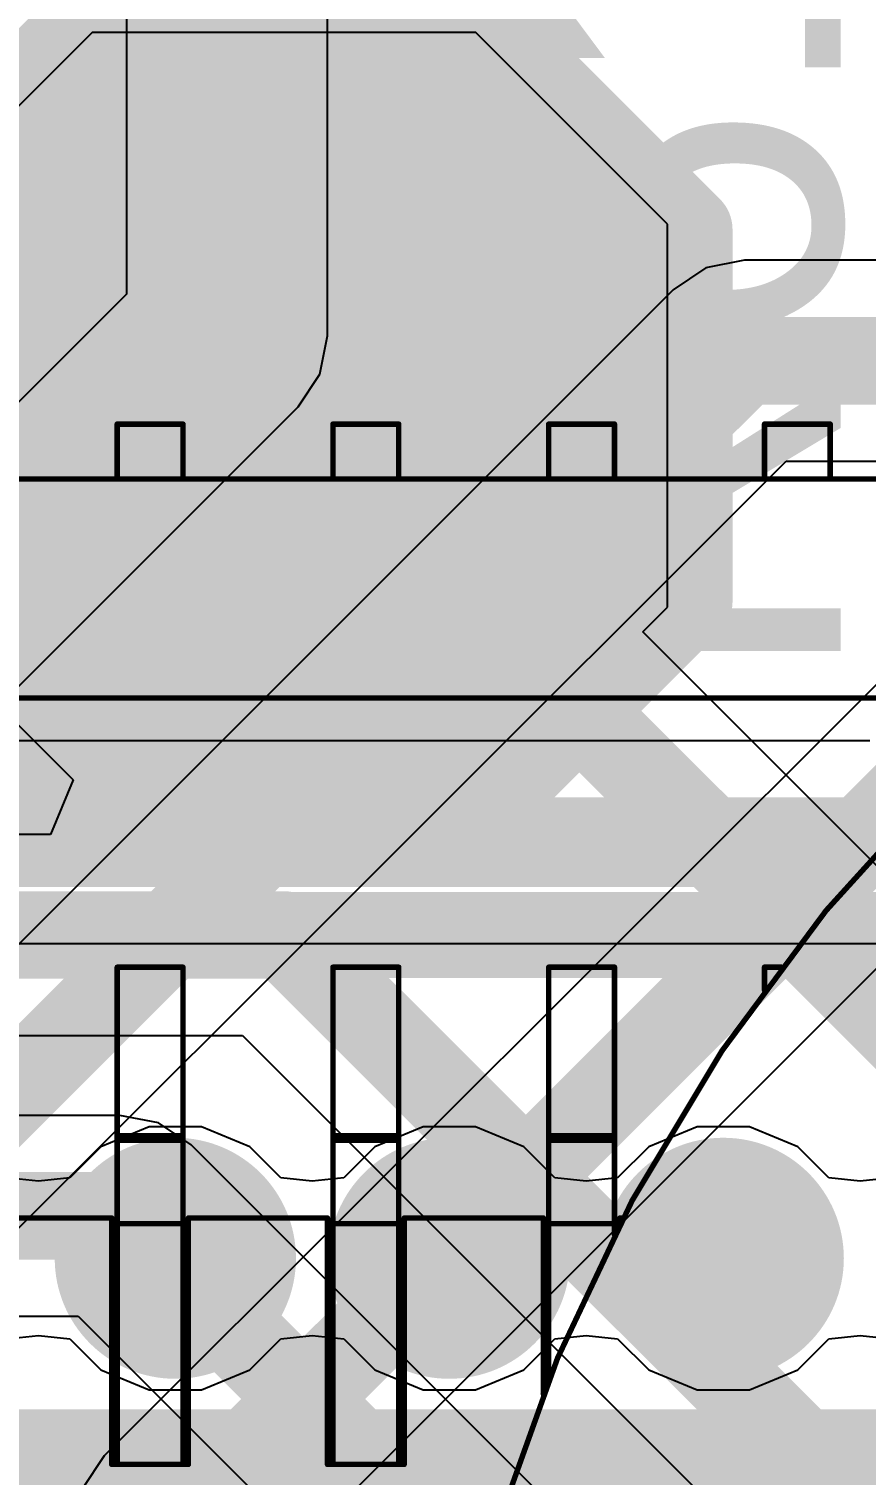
# Model space of a CAD drawing. Header units: inches. Extents: x -6 to 5433, y -4 to 5447.
# Drawn here: x 10.209 to 12.149, y 3.434 to 6.789 of the extents above; entities that cross this region are included whole.
import ezdxf

# ---------------------------------------------------------------- set-up
doc = ezdxf.new("R2010")
doc.units = ezdxf.units.IN
for name, color, linetype in [('Bottom Layer', 5, 'Continuous'), ('Bottom Overlay', 54, 'Continuous'), ('Bottom Paste', 16, 'Continuous'), ('Bottom Solder', 6, 'Continuous'), ('Ground', 16, 'Continuous'), ('Mechanical 4', 56, 'Continuous'), ('Power', 76, 'Continuous'), ('Top Layer', 1, 'Continuous'), ('Top Overlay', 2, 'Continuous'), ('Top Paste', 8, 'Continuous'), ('Top Solder', 216, 'Continuous')]:
    doc.layers.add(name, color=color, linetype=linetype)
doc.styles.add('Arial', font='', dxfattribs={"height": 0.2})
doc.styles.get('Arial').set_extended_font_data('Arial')

# ---------------------------------------------------------------- blocks, each defined once
blk = doc.blocks.new('T__________B_121')
at = {"layer": 'Bottom Layer'}
blk.add_hatch(color=5, dxfattribs=at).paths.add_polyline_path([(0.381, 0.762), (-0.381, 0.762), (-0.762, 0.381), (-0.762, -0.381), (-0.381, -0.762), (0.381, -0.762), (0.762, -0.381), (0.762, 0.381)])
at = {"layer": 'Bottom Paste'}
blk.add_hatch(color=16, dxfattribs=at).paths.add_polyline_path([(0.381, 0.762), (-0.381, 0.762), (-0.762, 0.381), (-0.762, -0.381), (-0.381, -0.762), (0.381, -0.762), (0.762, -0.381), (0.762, 0.381)])
at = {"layer": 'Bottom Solder'}
blk.add_hatch(color=6, dxfattribs=at).paths.add_polyline_path([(0.4318, 0.8636), (-0.4318, 0.8636), (-0.8636, 0.4318), (-0.8636, -0.4318), (-0.4318, -0.8636), (0.4318, -0.8636), (0.8636, -0.4318), (0.8636, 0.4318)])
at = {"layer": 'Bottom Overlay'}
for points in [[(-0.4318, 0.9398, 0.2, 0.2, 0), (-0.9398, 0.4318, 0.2, 0.2, 0)], [(-0.4318, 0.9398, 0.2, 0.2, 0), (0.4318, 0.9398, 0.2, 0.2, 0)], [(0.4318, 0.9398, 0.2, 0.2, 0), (0.9398, 0.4318, 0.2, 0.2, 0)], [(-0.9398, 0.4318, 0.2, 0.2, 0), (-0.9398, -0.4318, 0.2, 0.2, 0)], [(0.9398, 0.4318, 0.2, 0.2, 0), (0.9398, -0.4318, 0.2, 0.2, 0)], [(-0.9398, -0.4318, 0.2, 0.2, 0), (-0.4318, -0.9398, 0.2, 0.2, 0)], [(0.9398, -0.4318, 0.2, 0.2, 0), (0.4318, -0.9398, 0.2, 0.2, 0)], [(-0.4318, -0.9398, 0.2, 0.2, 0), (0.4318, -0.9398, 0.2, 0.2, 0)]]:
    blk.add_lwpolyline(points, format="xyseb", dxfattribs=at)
for points in [[(-0.4818, 0.9398, 0.1, 0.1, 1), (-0.3818, 0.9398, 0.1, 0.1, 1)], [(-0.4818, 0.9398, 0.1, 0.1, 1), (-0.3818, 0.9398, 0.1, 0.1, 1)], [(0.3818, 0.9398, 0.1, 0.1, 1), (0.4818, 0.9398, 0.1, 0.1, 1)], [(0.3818, 0.9398, 0.1, 0.1, 1), (0.4818, 0.9398, 0.1, 0.1, 1)], [(-0.9898, 0.4318, 0.1, 0.1, 1), (-0.8898, 0.4318, 0.1, 0.1, 1)], [(-0.9898, 0.4318, 0.1, 0.1, 1), (-0.8898, 0.4318, 0.1, 0.1, 1)], [(0.8898, 0.4318, 0.1, 0.1, 1), (0.9898, 0.4318, 0.1, 0.1, 1)], [(0.8898, 0.4318, 0.1, 0.1, 1), (0.9898, 0.4318, 0.1, 0.1, 1)], [(-0.9898, -0.4318, 0.1, 0.1, 1), (-0.8898, -0.4318, 0.1, 0.1, 1)], [(-0.9898, -0.4318, 0.1, 0.1, 1), (-0.8898, -0.4318, 0.1, 0.1, 1)], [(0.8898, -0.4318, 0.1, 0.1, 1), (0.9898, -0.4318, 0.1, 0.1, 1)], [(0.8898, -0.4318, 0.1, 0.1, 1), (0.9898, -0.4318, 0.1, 0.1, 1)], [(-0.4818, -0.9398, 0.1, 0.1, 1), (-0.3818, -0.9398, 0.1, 0.1, 1)], [(-0.4818, -0.9398, 0.1, 0.1, 1), (-0.3818, -0.9398, 0.1, 0.1, 1)], [(0.3818, -0.9398, 0.1, 0.1, 1), (0.4818, -0.9398, 0.1, 0.1, 1)], [(0.3818, -0.9398, 0.1, 0.1, 1), (0.4818, -0.9398, 0.1, 0.1, 1)]]:
    blk.add_lwpolyline(points, format="xyseb", close=True, dxfattribs=at)
blk = doc.blocks.new('ADM6_30_01_5_L_4_2_A_TR_155')
at = {"layer": 'Top Layer'}
h = blk.add_hatch(color=1, dxfattribs=at)
edge = h.paths.add_edge_path()
edge.add_arc((3.4925, -1.75), 0.178, 0, 360)
h = blk.add_hatch(color=1, dxfattribs=at)
edge = h.paths.add_edge_path()
edge.add_arc((4.1275, -1.75), 0.178, 0, 360)
h = blk.add_hatch(color=1, dxfattribs=at)
edge = h.paths.add_edge_path()
edge.add_arc((4.7625, -1.75), 0.178, 0, 360)
at = {"layer": 'Top Paste'}
h = blk.add_hatch(color=8, dxfattribs=at)
edge = h.paths.add_edge_path()
edge.add_arc((3.4925, -1.75), 0.178, 0, 360)
h = blk.add_hatch(color=8, dxfattribs=at)
edge = h.paths.add_edge_path()
edge.add_arc((4.1275, -1.75), 0.178, 0, 360)
h = blk.add_hatch(color=8, dxfattribs=at)
edge = h.paths.add_edge_path()
edge.add_arc((4.7625, -1.75), 0.178, 0, 360)
at = {"layer": 'Top Solder'}
h = blk.add_hatch(color=216, dxfattribs=at)
edge = h.paths.add_edge_path()
edge.add_arc((3.4925, -1.75), 0.2796, 0, 360)
h = blk.add_hatch(color=216, dxfattribs=at)
edge = h.paths.add_edge_path()
edge.add_arc((4.1275, -1.75), 0.2796, 0, 360)
h = blk.add_hatch(color=216, dxfattribs=at)
edge = h.paths.add_edge_path()
edge.add_arc((4.7625, -1.75), 0.2796, 0, 360)
at = {"layer": 'Top Overlay'}
blk.add_lwpolyline([(11.885, -2.5, 0.2, 0.2, 0), (-11.885, -2.5, 0.2, 0.2, 0)], format="xyseb", dxfattribs=at)

msp = doc.modelspace()

# ---------------------------------------------------------------- hatches: boundary and pattern name
at = {"layer": 'Top Layer'}
msp.add_hatch(color=1, dxfattribs=at).paths.add_polyline_path([(13.3339, 3.5861), (7.8659, 3.5861), (7.8659, 3.3245), (13.3339, 3.3245)])

# ---------------------------------------------------------------- linework, layer by layer
at = {"layer": 'Bottom Layer'}
for p, q in [((10.3554, 6.7807), (9.9109, 6.3362)), ((11.2444, 6.7807), (10.3554, 6.7807)), ((11.6889, 6.3362), (11.2444, 6.7807)), ((11.6889, 5.4472), (11.6889, 6.3362)), ((9.9109, 5.4472), (10.3113, 5.0468)), ((11.6315, 5.3898), (11.6889, 5.4472)), ((13.8879, 3.1333), (11.6315, 5.3898)), ((10.3113, 5.0468), (10.2587, 4.9198)), ((10.2587, 4.9198), (9.6673, 4.9198)), ((9.5708, 4.4537), (10.7034, 4.4537)), ((10.7034, 4.4537), (12.6019, 2.5551)), ((10.4196, 4.2683), (7.8847, 4.2683)), ((10.5088, 4.2506), (10.4196, 4.2683)), ((10.5844, 4.2), (10.5088, 4.2506)), ((12.3594, 2.4251), (10.5844, 4.2)), ((7.7882, 3.8021), (10.3231, 3.8021)), ((10.3231, 3.8021), (12.0297, 2.0955))]:
    msp.add_line(p, q, dxfattribs=at)
for points in [[(10.7999, 5.8917, 0.2032, 0.2032, 0), (13.7231, 2.9685, 0.2032, 0.2032, 0)], [(9.5708, 4.6867, 0.2032, 0.2032, 0), (10.7999, 4.6867, 0.2032, 0.2032, 0)], [(10.7999, 4.6867, 0.2032, 0.2032, 0), (13.0881, 2.3985, 0.2032, 0.2032, 0)], [(7.7882, 4.0352, 0.2032, 0.2032, 0), (10.4196, 4.0352, 0.2032, 0.2032, 0)], [(10.4196, 4.0352, 0.2032, 0.2032, 0), (12.4531, 2.0017, 0.2032, 0.2032, 0)]]:
    msp.add_lwpolyline(points, format="xyseb", dxfattribs=at)
for points in [[(10.7491, 5.8917, 0.1016, 0.1016, 1), (10.8507, 5.8917, 0.1016, 0.1016, 1)], [(10.7491, 4.6867, 0.1016, 0.1016, 1), (10.8507, 4.6867, 0.1016, 0.1016, 1)], [(10.7491, 4.6867, 0.1016, 0.1016, 1), (10.8507, 4.6867, 0.1016, 0.1016, 1)], [(10.3688, 4.0352, 0.1016, 0.1016, 1), (10.4704, 4.0352, 0.1016, 0.1016, 1)], [(10.3688, 4.0352, 0.1016, 0.1016, 1), (10.4704, 4.0352, 0.1016, 0.1016, 1)]]:
    msp.add_lwpolyline(points, format="xyseb", close=True, dxfattribs=at)
at = {"layer": 'Ground'}
for p, q in [((10.4349, 10.3024), (10.4349, 6.1734)), ((10.9011, 6.0769), (10.9011, 10.3024)), ((11.8671, 6.2522), (11.7779, 6.2344)), ((23.1979, 6.2522), (11.8671, 6.2522)), ((11.7779, 6.2344), (11.7023, 6.1839)), ((11.7023, 6.1839), (8.9006, 3.3822)), ((10.4349, 6.1734), (8.4707, 4.2092)), ((10.8833, 5.9877), (10.9011, 6.0769)), ((10.8328, 5.9121), (10.8833, 5.9877)), ((8.732, 3.8113), (10.8328, 5.9121)), ((9.2984, 3.1208), (11.9637, 5.786)), ((11.9637, 5.786), (12.5249, 5.786)), ((12.5735, 5.6687), (10.3833, 3.4785)), ((10.7812, 3.2171), (12.9825, 5.4184)), ((10.3833, 3.4785), (10.3328, 3.4029))]:
    msp.add_line(p, q, dxfattribs=at)
for points in [[(10.668, 6.0769, 0.2032, 0.2032, 0), (10.668, 10.668, 0.2032, 0.2032, 0)], [(8.5672, 3.9761, 0.2032, 0.2032, 0), (10.668, 6.0769, 0.2032, 0.2032, 0)], [(9.0654, 3.2174, 0.2032, 0.2032, 0), (11.8671, 6.0191, 0.2032, 0.2032, 0)], [(11.8671, 6.0191, 0.2032, 0.2032, 0), (34.1891, 6.0191, 0.2032, 0.2032, 0)], [(10.5481, 3.3137, 0.2032, 0.2032, 0), (12.8859, 5.6515, 0.2032, 0.2032, 0)]]:
    msp.add_lwpolyline(points, format="xyseb", dxfattribs=at)
for points in [[(10.6172, 6.0769, 0.1016, 0.1016, 1), (10.7188, 6.0769, 0.1016, 0.1016, 1)], [(10.6172, 6.0769, 0.1016, 0.1016, 1), (10.7188, 6.0769, 0.1016, 0.1016, 1)], [(11.8163, 6.0191, 0.1016, 0.1016, 1), (11.9179, 6.0191, 0.1016, 0.1016, 1)], [(11.8163, 6.0191, 0.1016, 0.1016, 1), (11.9179, 6.0191, 0.1016, 0.1016, 1)]]:
    msp.add_lwpolyline(points, format="xyseb", close=True, dxfattribs=at)
at = {"layer": 'Mechanical 4'}
for points in [[(19.3747, 2.125, 0.0127, 0.0127, 1), (11.1197, 2.125, 0.0127, 0.0127, 1)], [(10.4102, 5.872, 0.00635, 0.00635, 1), (10.4165, 5.872, 0.00635, 0.00635, 1)], [(10.4102, 5.872, 0.00635, 0.00635, 1), (10.4165, 5.872, 0.00635, 0.00635, 1)], [(10.5626, 5.872, 0.00635, 0.00635, 1), (10.5689, 5.872, 0.00635, 0.00635, 1)], [(10.5626, 5.872, 0.00635, 0.00635, 1), (10.5689, 5.872, 0.00635, 0.00635, 1)], [(10.9103, 5.872, 0.00635, 0.00635, 1), (10.9166, 5.872, 0.00635, 0.00635, 1)], [(10.9103, 5.872, 0.00635, 0.00635, 1), (10.9166, 5.872, 0.00635, 0.00635, 1)], [(11.0627, 5.872, 0.00635, 0.00635, 1), (11.069, 5.872, 0.00635, 0.00635, 1)], [(11.0627, 5.872, 0.00635, 0.00635, 1), (11.069, 5.872, 0.00635, 0.00635, 1)], [(11.4104, 5.872, 0.00635, 0.00635, 1), (11.4168, 5.872, 0.00635, 0.00635, 1)], [(11.4104, 5.872, 0.00635, 0.00635, 1), (11.4168, 5.872, 0.00635, 0.00635, 1)], [(11.5628, 5.872, 0.00635, 0.00635, 1), (11.5692, 5.872, 0.00635, 0.00635, 1)], [(11.5628, 5.872, 0.00635, 0.00635, 1), (11.5692, 5.872, 0.00635, 0.00635, 1)], [(11.9106, 5.872, 0.00635, 0.00635, 1), (11.9169, 5.872, 0.00635, 0.00635, 1)], [(11.9106, 5.872, 0.00635, 0.00635, 1), (11.9169, 5.872, 0.00635, 0.00635, 1)], [(12.063, 5.872, 0.00635, 0.00635, 1), (12.0693, 5.872, 0.00635, 0.00635, 1)], [(12.063, 5.872, 0.00635, 0.00635, 1), (12.0693, 5.872, 0.00635, 0.00635, 1)], [(10.4102, 5.7445, 0.00635, 0.00635, 1), (10.4165, 5.7445, 0.00635, 0.00635, 1)], [(10.5626, 5.7445, 0.00635, 0.00635, 1), (10.5689, 5.7445, 0.00635, 0.00635, 1)], [(10.9103, 5.7445, 0.00635, 0.00635, 1), (10.9166, 5.7445, 0.00635, 0.00635, 1)], [(11.0627, 5.7445, 0.00635, 0.00635, 1), (11.069, 5.7445, 0.00635, 0.00635, 1)], [(11.4104, 5.7445, 0.00635, 0.00635, 1), (11.4168, 5.7445, 0.00635, 0.00635, 1)], [(11.5628, 5.7445, 0.00635, 0.00635, 1), (11.5692, 5.7445, 0.00635, 0.00635, 1)], [(11.9106, 5.7445, 0.00635, 0.00635, 1), (11.9169, 5.7445, 0.00635, 0.00635, 1)], [(12.063, 5.7445, 0.00635, 0.00635, 1), (12.0693, 5.7445, 0.00635, 0.00635, 1)], [(10.4102, 4.612, 0.00635, 0.00635, 1), (10.4165, 4.612, 0.00635, 0.00635, 1)], [(10.4102, 4.612, 0.00635, 0.00635, 1), (10.4165, 4.612, 0.00635, 0.00635, 1)], [(10.5626, 4.612, 0.00635, 0.00635, 1), (10.5689, 4.612, 0.00635, 0.00635, 1)], [(10.5626, 4.612, 0.00635, 0.00635, 1), (10.5689, 4.612, 0.00635, 0.00635, 1)], [(10.9103, 4.612, 0.00635, 0.00635, 1), (10.9166, 4.612, 0.00635, 0.00635, 1)], [(10.9103, 4.612, 0.00635, 0.00635, 1), (10.9166, 4.612, 0.00635, 0.00635, 1)], [(11.0627, 4.612, 0.00635, 0.00635, 1), (11.069, 4.612, 0.00635, 0.00635, 1)], [(11.0627, 4.612, 0.00635, 0.00635, 1), (11.069, 4.612, 0.00635, 0.00635, 1)], [(11.4104, 4.612, 0.00635, 0.00635, 1), (11.4168, 4.612, 0.00635, 0.00635, 1)], [(11.4104, 4.612, 0.00635, 0.00635, 1), (11.4168, 4.612, 0.00635, 0.00635, 1)], [(11.5628, 4.612, 0.00635, 0.00635, 1), (11.5692, 4.612, 0.00635, 0.00635, 1)], [(11.5628, 4.612, 0.00635, 0.00635, 1), (11.5692, 4.612, 0.00635, 0.00635, 1)], [(11.9106, 4.612, 0.00635, 0.00635, 1), (11.9169, 4.612, 0.00635, 0.00635, 1)], [(11.9106, 4.612, 0.00635, 0.00635, 1), (11.9169, 4.612, 0.00635, 0.00635, 1)], [(11.9499, 4.612, 0.00635, 0.00635, 1), (11.9563, 4.612, 0.00635, 0.00635, 1)], [(11.9106, 4.5589, 0.00635, 0.00635, 1), (11.9169, 4.5589, 0.00635, 0.00635, 1)], [(10.4102, 4.2206, 0.00635, 0.00635, 1), (10.4165, 4.2206, 0.00635, 0.00635, 1)], [(10.4102, 4.2102, 0.00635, 0.00635, 1), (10.4165, 4.2102, 0.00635, 0.00635, 1)], [(10.5626, 4.2206, 0.00635, 0.00635, 1), (10.5689, 4.2206, 0.00635, 0.00635, 1)], [(10.5626, 4.2102, 0.00635, 0.00635, 1), (10.5689, 4.2102, 0.00635, 0.00635, 1)], [(10.9103, 4.2206, 0.00635, 0.00635, 1), (10.9166, 4.2206, 0.00635, 0.00635, 1)], [(10.9103, 4.2102, 0.00635, 0.00635, 1), (10.9166, 4.2102, 0.00635, 0.00635, 1)], [(11.0627, 4.2206, 0.00635, 0.00635, 1), (11.069, 4.2206, 0.00635, 0.00635, 1)], [(11.0627, 4.2102, 0.00635, 0.00635, 1), (11.069, 4.2102, 0.00635, 0.00635, 1)], [(11.4104, 4.2206, 0.00635, 0.00635, 1), (11.4168, 4.2206, 0.00635, 0.00635, 1)], [(11.4104, 4.2102, 0.00635, 0.00635, 1), (11.4168, 4.2102, 0.00635, 0.00635, 1)], [(11.5628, 4.2206, 0.00635, 0.00635, 1), (11.5692, 4.2206, 0.00635, 0.00635, 1)], [(11.5628, 4.2102, 0.00635, 0.00635, 1), (11.5692, 4.2102, 0.00635, 0.00635, 1)], [(10.3975, 4.03, 0.00635, 0.00635, 1), (10.4038, 4.03, 0.00635, 0.00635, 1)], [(10.3975, 4.03, 0.00635, 0.00635, 1), (10.4038, 4.03, 0.00635, 0.00635, 1)], [(10.5753, 4.03, 0.00635, 0.00635, 1), (10.5816, 4.03, 0.00635, 0.00635, 1)], [(10.5753, 4.03, 0.00635, 0.00635, 1), (10.5816, 4.03, 0.00635, 0.00635, 1)], [(10.8976, 4.03, 0.00635, 0.00635, 1), (10.9039, 4.03, 0.00635, 0.00635, 1)], [(10.8976, 4.03, 0.00635, 0.00635, 1), (10.9039, 4.03, 0.00635, 0.00635, 1)], [(11.0754, 4.03, 0.00635, 0.00635, 1), (11.0817, 4.03, 0.00635, 0.00635, 1)], [(11.0754, 4.03, 0.00635, 0.00635, 1), (11.0817, 4.03, 0.00635, 0.00635, 1)], [(11.3977, 4.03, 0.00635, 0.00635, 1), (11.4041, 4.03, 0.00635, 0.00635, 1)], [(11.3977, 4.03, 0.00635, 0.00635, 1), (11.4041, 4.03, 0.00635, 0.00635, 1)], [(11.5755, 4.03, 0.00635, 0.00635, 1), (11.5819, 4.03, 0.00635, 0.00635, 1)], [(11.5755, 4.03, 0.00635, 0.00635, 1), (11.5819, 4.03, 0.00635, 0.00635, 1)], [(11.5825, 4.03, 0.00635, 0.00635, 1), (11.5888, 4.03, 0.00635, 0.00635, 1)], [(10.4102, 4.0169, 0.00635, 0.00635, 1), (10.4165, 4.0169, 0.00635, 0.00635, 1)], [(10.5626, 4.0169, 0.00635, 0.00635, 1), (10.5689, 4.0169, 0.00635, 0.00635, 1)], [(10.9103, 4.0169, 0.00635, 0.00635, 1), (10.9166, 4.0169, 0.00635, 0.00635, 1)], [(11.0627, 4.0169, 0.00635, 0.00635, 1), (11.069, 4.0169, 0.00635, 0.00635, 1)], [(11.4104, 4.0169, 0.00635, 0.00635, 1), (11.4168, 4.0169, 0.00635, 0.00635, 1)], [(11.5628, 4.0169, 0.00635, 0.00635, 1), (11.5692, 4.0169, 0.00635, 0.00635, 1)], [(11.5628, 3.9917, 0.00635, 0.00635, 1), (11.5692, 3.9917, 0.00635, 0.00635, 1)], [(11.5755, 4.0166, 0.00635, 0.00635, 1), (11.5819, 4.0166, 0.00635, 0.00635, 1)], [(11.3977, 3.6223, 0.00635, 0.00635, 1), (11.4041, 3.6223, 0.00635, 0.00635, 1)], [(11.4104, 3.6476, 0.00635, 0.00635, 1), (11.4168, 3.6476, 0.00635, 0.00635, 1)], [(10.3975, 3.4585, 0.00635, 0.00635, 1), (10.4038, 3.4585, 0.00635, 0.00635, 1)], [(10.3975, 3.4585, 0.00635, 0.00635, 1), (10.4038, 3.4585, 0.00635, 0.00635, 1)], [(10.4102, 3.4585, 0.00635, 0.00635, 1), (10.4165, 3.4585, 0.00635, 0.00635, 1)], [(10.5626, 3.4585, 0.00635, 0.00635, 1), (10.5689, 3.4585, 0.00635, 0.00635, 1)], [(10.5753, 3.4585, 0.00635, 0.00635, 1), (10.5816, 3.4585, 0.00635, 0.00635, 1)], [(10.5753, 3.4585, 0.00635, 0.00635, 1), (10.5816, 3.4585, 0.00635, 0.00635, 1)], [(10.8976, 3.4585, 0.00635, 0.00635, 1), (10.9039, 3.4585, 0.00635, 0.00635, 1)], [(10.8976, 3.4585, 0.00635, 0.00635, 1), (10.9039, 3.4585, 0.00635, 0.00635, 1)], [(10.9103, 3.4585, 0.00635, 0.00635, 1), (10.9166, 3.4585, 0.00635, 0.00635, 1)], [(11.0627, 3.4585, 0.00635, 0.00635, 1), (11.069, 3.4585, 0.00635, 0.00635, 1)], [(11.0754, 3.4585, 0.00635, 0.00635, 1), (11.0817, 3.4585, 0.00635, 0.00635, 1)], [(11.0754, 3.4585, 0.00635, 0.00635, 1), (11.0817, 3.4585, 0.00635, 0.00635, 1)]]:
    msp.add_lwpolyline(points, format="xyseb", close=True, dxfattribs=at)
for points in [[(10.4133, 5.872, 0.0127, 0.0127, 0), (10.5657, 5.872, 0.0127, 0.0127, 0)], [(10.4133, 5.7445, 0.0127, 0.0127, 0), (10.4133, 5.872, 0.0127, 0.0127, 0)], [(10.5657, 5.7445, 0.0127, 0.0127, 0), (10.5657, 5.872, 0.0127, 0.0127, 0)], [(10.9135, 5.872, 0.0127, 0.0127, 0), (11.0659, 5.872, 0.0127, 0.0127, 0)], [(10.9135, 5.7445, 0.0127, 0.0127, 0), (10.9135, 5.872, 0.0127, 0.0127, 0)], [(11.0659, 5.7445, 0.0127, 0.0127, 0), (11.0659, 5.872, 0.0127, 0.0127, 0)], [(11.4136, 5.872, 0.0127, 0.0127, 0), (11.566, 5.872, 0.0127, 0.0127, 0)], [(11.4136, 5.7445, 0.0127, 0.0127, 0), (11.4136, 5.872, 0.0127, 0.0127, 0)], [(11.566, 5.7445, 0.0127, 0.0127, 0), (11.566, 5.872, 0.0127, 0.0127, 0)], [(11.9137, 5.7445, 0.0127, 0.0127, 0), (11.9137, 5.872, 0.0127, 0.0127, 0)], [(11.9137, 5.872, 0.0127, 0.0127, 0), (12.0661, 5.872, 0.0127, 0.0127, 0)], [(12.0661, 5.7445, 0.0127, 0.0127, 0), (12.0661, 5.872, 0.0127, 0.0127, 0)], [(4.5919, 5.7445, 0.0127, 0.0127, 0), (13.2634, 5.7445, 0.0127, 0.0127, 0)], [(5.1571, 5.2365, 0.0127, 0.0127, 0), (12.5352, 5.2365, 0.0127, 0.0127, 0)], [(10.4133, 4.612, 0.0127, 0.0127, 0), (10.5657, 4.612, 0.0127, 0.0127, 0)], [(10.4133, 3.4585, 0.0127, 0.0127, 0), (10.4133, 4.612, 0.0127, 0.0127, 0)], [(10.5657, 3.4585, 0.0127, 0.0127, 0), (10.5657, 4.612, 0.0127, 0.0127, 0)], [(10.9135, 4.612, 0.0127, 0.0127, 0), (11.0659, 4.612, 0.0127, 0.0127, 0)], [(10.9135, 3.4585, 0.0127, 0.0127, 0), (10.9135, 4.612, 0.0127, 0.0127, 0)], [(11.0659, 3.4585, 0.0127, 0.0127, 0), (11.0659, 4.612, 0.0127, 0.0127, 0)], [(11.4136, 4.612, 0.0127, 0.0127, 0), (11.566, 4.612, 0.0127, 0.0127, 0)], [(11.4136, 3.6476, 0.0127, 0.0127, 0), (11.4136, 4.612, 0.0127, 0.0127, 0)], [(11.566, 3.9917, 0.0127, 0.0127, 0), (11.566, 4.612, 0.0127, 0.0127, 0)], [(11.9137, 4.612, 0.0127, 0.0127, 0), (11.9531, 4.612, 0.0127, 0.0127, 0)], [(11.9137, 4.5589, 0.0127, 0.0127, 0), (11.9137, 4.612, 0.0127, 0.0127, 0)], [(10.4133, 4.2206, 0.0127, 0.0127, 0), (10.5657, 4.2206, 0.0127, 0.0127, 0)], [(10.4133, 4.2102, 0.0127, 0.0127, 0), (10.5657, 4.2102, 0.0127, 0.0127, 0)], [(10.9135, 4.2206, 0.0127, 0.0127, 0), (11.0659, 4.2206, 0.0127, 0.0127, 0)], [(10.9135, 4.2102, 0.0127, 0.0127, 0), (11.0659, 4.2102, 0.0127, 0.0127, 0)], [(11.4136, 4.2206, 0.0127, 0.0127, 0), (11.566, 4.2206, 0.0127, 0.0127, 0)], [(11.4136, 4.2102, 0.0127, 0.0127, 0), (11.566, 4.2102, 0.0127, 0.0127, 0)], [(10.0783, 4.03, 0.0127, 0.0127, 0), (10.4006, 4.03, 0.0127, 0.0127, 0)], [(10.4006, 3.4585, 0.0127, 0.0127, 0), (10.4006, 4.03, 0.0127, 0.0127, 0)], [(10.5784, 4.03, 0.0127, 0.0127, 0), (10.9008, 4.03, 0.0127, 0.0127, 0)], [(10.5784, 3.4585, 0.0127, 0.0127, 0), (10.5784, 4.03, 0.0127, 0.0127, 0)], [(10.9008, 3.4585, 0.0127, 0.0127, 0), (10.9008, 4.03, 0.0127, 0.0127, 0)], [(11.0786, 4.03, 0.0127, 0.0127, 0), (11.4009, 4.03, 0.0127, 0.0127, 0)], [(11.0786, 3.4585, 0.0127, 0.0127, 0), (11.0786, 4.03, 0.0127, 0.0127, 0)], [(11.4009, 3.6223, 0.0127, 0.0127, 0), (11.4009, 4.03, 0.0127, 0.0127, 0)], [(11.5787, 4.03, 0.0127, 0.0127, 0), (11.5856, 4.03, 0.0127, 0.0127, 0)], [(11.5787, 4.0166, 0.0127, 0.0127, 0), (11.5787, 4.03, 0.0127, 0.0127, 0)], [(10.4133, 4.0169, 0.0127, 0.0127, 0), (10.5657, 4.0169, 0.0127, 0.0127, 0)], [(10.9135, 4.0169, 0.0127, 0.0127, 0), (11.0659, 4.0169, 0.0127, 0.0127, 0)], [(11.4136, 4.0169, 0.0127, 0.0127, 0), (11.566, 4.0169, 0.0127, 0.0127, 0)], [(10.4006, 3.4585, 0.0127, 0.0127, 0), (10.5784, 3.4585, 0.0127, 0.0127, 0)], [(10.9008, 3.4585, 0.0127, 0.0127, 0), (11.0786, 3.4585, 0.0127, 0.0127, 0)]]:
    msp.add_lwpolyline(points, format="xyseb", dxfattribs=at)
at = {"layer": 'Power'}
for p, q in [((12.1582, 5.1375), (4.8144, 5.1375)), ((3.2603, 4.6669), (12.2557, 4.6669))]:
    msp.add_line(p, q, dxfattribs=at)
msp.add_lwpolyline([(2.8956, 4.9022, 0.2076, 0.2076, 0), (12.2557, 4.9022, 0.2076, 0.2076, 0)], format="xyseb", dxfattribs=at)
at = {"layer": 'Top Layer'}
for p, q in [((10.4874, 4.2417), (10.3753, 4.1953)), ((10.6088, 4.2417), (10.4874, 4.2417)), ((10.7209, 4.1953), (10.6088, 4.2417)), ((11.1224, 4.2417), (11.0103, 4.1953)), ((11.2438, 4.2417), (11.1224, 4.2417)), ((11.3559, 4.1953), (11.2438, 4.2417)), ((11.7574, 4.2417), (11.6453, 4.1953)), ((11.8788, 4.2417), (11.7574, 4.2417)), ((11.9909, 4.1953), (11.8788, 4.2417)), ((10.3753, 4.1953), (10.3034, 4.1234)), ((10.7928, 4.1234), (10.7209, 4.1953)), ((11.0103, 4.1953), (10.9384, 4.1234)), ((11.4278, 4.1234), (11.3559, 4.1953)), ((11.6453, 4.1953), (11.5734, 4.1234)), ((12.0628, 4.1234), (11.9909, 4.1953)), ((10.2306, 4.1157), (10.1578, 4.1234)), ((10.3034, 4.1234), (10.2306, 4.1157)), ((10.8656, 4.1157), (10.7928, 4.1234)), ((10.9384, 4.1234), (10.8656, 4.1157)), ((11.5006, 4.1157), (11.4278, 4.1234)), ((11.5734, 4.1234), (11.5006, 4.1157)), ((12.1356, 4.1157), (12.0628, 4.1234)), ((12.2084, 4.1234), (12.1356, 4.1157)), ((10.1578, 3.7501), (10.2306, 3.7578)), ((10.2306, 3.7578), (10.3034, 3.7501)), ((10.3034, 3.7501), (10.3753, 3.6782)), ((10.7209, 3.6782), (10.7928, 3.7501)), ((10.7928, 3.7501), (10.8656, 3.7578)), ((10.8656, 3.7578), (10.9384, 3.7501)), ((10.9384, 3.7501), (11.0103, 3.6782)), ((11.3559, 3.6782), (11.4278, 3.7501)), ((11.4278, 3.7501), (11.5006, 3.7578)), ((11.5006, 3.7578), (11.5734, 3.7501)), ((11.5734, 3.7501), (11.6453, 3.6782)), ((11.9909, 3.6782), (12.0628, 3.7501)), ((12.0628, 3.7501), (12.1356, 3.7578)), ((12.1356, 3.7578), (12.2084, 3.7501)), ((10.3753, 3.6782), (10.4874, 3.6317)), ((10.6088, 3.6317), (10.7209, 3.6782)), ((11.0103, 3.6782), (11.1224, 3.6317)), ((11.2438, 3.6317), (11.3559, 3.6782)), ((11.6453, 3.6782), (11.7574, 3.6317)), ((11.8788, 3.6317), (11.9909, 3.6782)), ((10.4874, 3.6317), (10.6088, 3.6317)), ((11.1224, 3.6317), (11.2438, 3.6317)), ((11.7574, 3.6317), (11.8788, 3.6317))]:
    msp.add_line(p, q, dxfattribs=at)

# ---------------------------------------------------------------- block references
for name, p, rotation in [('T__________B_121', (10.7999, 5.8917), 90), ('ADM6_30_01_5_L_4_2_A_TR_155', (15.3106, 2.1867), 180)]:
    msp.add_blockref(name, p, dxfattribs=dict(rotation=rotation))

# ---------------------------------------------------------------- texts
at = {"layer": 'Top Overlay', "style": 'Arial'}
for s, p in [('R46', (10.9981, 5.2581)), ('R61', (12.0903, 5.2581))]:
    msp.add_text(s, height=0.762, rotation=90, dxfattribs=at).set_placement(p)

doc.saveas('drawing.dxf')
